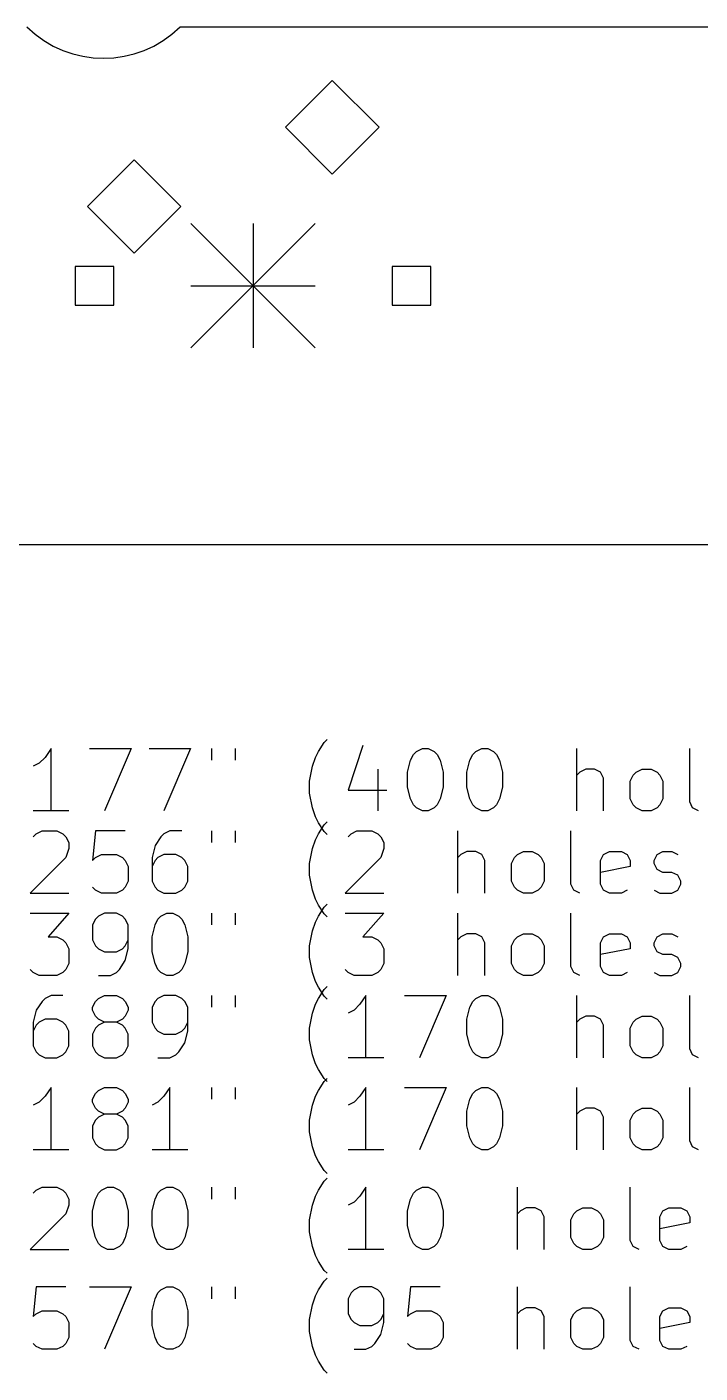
# Model space of a CAD drawing. Extents: x -31 to 357, y -136 to 35.
# Drawn here: x -2.49 to 19.1, y -136.06 to -92.89 of the extents above; entities that cross this region are included whole.
import ezdxf

# ---------------------------------------------------------------- set-up
doc = ezdxf.new("R2010")
doc.units = 0
doc.layers.add('BLACK', color=7, linetype='CONTINUOUS')

msp = doc.modelspace()

# ---------------------------------------------------------------- linework, layer by layer
at = {"layer": 'BLACK', "linetype": 'CONTINUOUS'}
for p, q in [((2.42283, -92.8853), (21.3897, -92.8853)), ((7.3025, -94.6053), (5.8025, -96.1053)), ((8.8025, -96.1053), (7.3025, -94.6053)), ((5.8025, -96.1053), (7.3025, -97.6053)), ((7.3025, -97.6053), (8.8025, -96.1053)), ((0.9525, -97.1453), (-0.5475, -98.6453)), ((2.4525, -98.6453), (0.9525, -97.1453)), ((-0.5475, -98.6453), (0.9525, -100.145)), ((0.9525, -100.145), (2.4525, -98.6453)), ((2.7686, -99.1914), (6.7564, -103.179)), ((6.7564, -99.1914), (2.7686, -103.179)), ((4.7625, -99.1914), (4.7625, -103.179)), ((0.301224, -100.567), (-0.936224, -100.567)), ((-0.936224, -100.567), (-0.936224, -101.804)), ((0.301224, -101.804), (0.301224, -100.567)), ((10.4612, -100.567), (9.22378, -100.567)), ((9.22378, -100.567), (9.22378, -101.804)), ((10.4612, -101.804), (10.4612, -100.567)), ((2.7686, -101.185), (6.7564, -101.185)), ((-0.936224, -101.804), (0.301224, -101.804)), ((9.22378, -101.804), (10.4612, -101.804)), ((-18.525, -109.485), (72.1539, -109.485)), ((-1.71309, -116.025), (-1.90357, -116.311)), ((-1.71309, -118.025), (-1.71309, -116.025)), ((-0.475, -116.025), (0.858333, -116.025)), ((0.858333, -116.025), (0.00119, -118.025)), ((1.42976, -116.025), (2.76309, -116.025)), ((2.76309, -116.025), (1.90595, -118.025)), ((3.42976, -116.025), (3.42976, -116.406)), ((4.19167, -116.025), (4.19167, -116.406)), ((6.76309, -116.311), (6.85833, -116.12)), ((6.85833, -116.12), (7.04881, -115.835)), ((7.04881, -115.835), (7.14405, -115.739)), ((8.2869, -115.93), (7.81071, -117.358)), ((9.90595, -116.216), (10.0012, -116.12)), ((10.0012, -116.12), (10.1917, -116.025)), ((10.1917, -116.025), (10.3821, -116.025)), ((10.3821, -116.025), (10.5726, -116.12)), ((10.5726, -116.12), (10.6679, -116.216)), ((11.8107, -116.216), (11.906, -116.12)), ((11.906, -116.12), (12.0964, -116.025)), ((12.0964, -116.025), (12.2869, -116.025)), ((12.2869, -116.025), (12.4774, -116.12)), ((12.4774, -116.12), (12.5726, -116.216)), ((15.144, -118.025), (15.144, -116.025)), ((18.7631, -117.739), (18.7631, -116.025)), ((-2.09405, -116.501), (-2.28452, -116.597)), ((-1.90357, -116.311), (-2.09405, -116.501)), ((6.66786, -116.597), (6.76309, -116.311)), ((9.71548, -116.787), (9.81071, -116.406)), ((9.81071, -116.406), (9.90595, -116.216)), ((10.6679, -116.216), (10.7631, -116.406)), ((10.7631, -116.406), (10.8583, -116.787)), ((11.6202, -116.787), (11.7155, -116.406)), ((11.7155, -116.406), (11.8107, -116.216)), ((12.5726, -116.216), (12.6679, -116.406)), ((12.6679, -116.406), (12.7631, -116.787)), ((6.57262, -117.073), (6.66786, -116.597)), ((8.76309, -116.692), (8.76309, -118.025)), ((9.71548, -117.263), (9.71548, -116.787)), ((10.8583, -116.787), (10.8583, -117.263)), ((11.6202, -117.263), (11.6202, -116.787)), ((12.7631, -116.787), (12.7631, -117.263)), ((15.2393, -116.787), (15.144, -116.882)), ((15.4298, -116.692), (15.2393, -116.787)), ((15.7155, -116.692), (15.4298, -116.692)), ((15.906, -116.787), (15.7155, -116.692)), ((16.0012, -116.977), (15.906, -116.787)), ((16.0012, -118.025), (16.0012, -116.977)), ((16.8583, -117.073), (16.9536, -116.882)), ((16.9536, -116.882), (17.0488, -116.787)), ((17.0488, -116.787), (17.2393, -116.692)), ((17.2393, -116.692), (17.525, -116.692)), ((17.525, -116.692), (17.7155, -116.787)), ((17.7155, -116.787), (17.8107, -116.882)), ((17.8107, -116.882), (17.906, -117.073)), ((6.57262, -117.454), (6.57262, -117.073)), ((7.81071, -117.358), (9.04881, -117.358)), ((9.81071, -117.644), (9.71548, -117.263)), ((10.8583, -117.263), (10.7631, -117.644)), ((11.7155, -117.644), (11.6202, -117.263)), ((12.7631, -117.263), (12.6679, -117.644)), ((16.8583, -117.644), (16.8583, -117.073)), ((17.906, -117.073), (17.906, -117.644)), ((6.66786, -117.93), (6.57262, -117.454)), ((9.90595, -117.835), (9.81071, -117.644)), ((10.0012, -117.93), (9.90595, -117.835)), ((10.6679, -117.835), (10.5726, -117.93)), ((10.7631, -117.644), (10.6679, -117.835)), ((11.8107, -117.835), (11.7155, -117.644)), ((11.906, -117.93), (11.8107, -117.835)), ((12.5726, -117.835), (12.4774, -117.93)), ((12.6679, -117.644), (12.5726, -117.835)), ((16.9536, -117.835), (16.8583, -117.644)), ((17.0488, -117.93), (16.9536, -117.835)), ((17.8107, -117.835), (17.7155, -117.93)), ((17.906, -117.644), (17.8107, -117.835)), ((18.8583, -117.93), (18.7631, -117.739)), ((-1.14167, -118.025), (-2.28452, -118.025)), ((6.76309, -118.216), (6.66786, -117.93)), ((6.85833, -118.406), (6.76309, -118.216)), ((10.1917, -118.025), (10.0012, -117.93)), ((10.3821, -118.025), (10.1917, -118.025)), ((10.5726, -117.93), (10.3821, -118.025)), ((12.0964, -118.025), (11.906, -117.93)), ((12.2869, -118.025), (12.0964, -118.025)), ((12.4774, -117.93), (12.2869, -118.025)), ((17.2393, -118.025), (17.0488, -117.93)), ((17.525, -118.025), (17.2393, -118.025)), ((17.7155, -117.93), (17.525, -118.025)), ((19.0488, -118.025), (18.8583, -117.93)), ((-2.18928, -118.76), (-1.99881, -118.665)), ((-1.99881, -118.665), (-1.52262, -118.665)), ((-1.52262, -118.665), (-1.33214, -118.76)), ((-0.284523, -118.665), (-0.379761, -119.617)), ((0.667857, -118.665), (-0.284523, -118.665)), ((2.09643, -118.665), (1.90595, -118.76)), ((2.47738, -118.665), (2.09643, -118.665)), ((3.42976, -118.665), (3.42976, -119.046)), ((4.19167, -118.665), (4.19167, -119.046)), ((7.04881, -118.692), (6.85833, -118.406)), ((6.85833, -118.76), (7.04881, -118.475)), ((7.04881, -118.475), (7.14405, -118.379)), ((7.14405, -118.787), (7.04881, -118.692)), ((7.90595, -118.76), (8.09643, -118.665)), ((8.09643, -118.665), (8.57262, -118.665)), ((8.57262, -118.665), (8.76309, -118.76)), ((11.3345, -120.665), (11.3345, -118.665)), ((14.9536, -120.379), (14.9536, -118.665)), ((-2.28452, -118.856), (-2.18928, -118.76)), ((-1.33214, -118.76), (-1.2369, -118.856)), ((-1.2369, -118.856), (-1.14167, -119.046)), ((-1.14167, -119.046), (-1.14167, -119.237)), ((1.62024, -119.141), (1.525, -119.522)), ((1.81071, -118.856), (1.62024, -119.141)), ((1.90595, -118.76), (1.81071, -118.856)), ((6.66786, -119.237), (6.76309, -118.951)), ((6.76309, -118.951), (6.85833, -118.76)), ((7.81071, -118.856), (7.90595, -118.76)), ((8.76309, -118.76), (8.85833, -118.856)), ((8.85833, -118.856), (8.95357, -119.046)), ((8.95357, -119.046), (8.95357, -119.237)), ((-1.2369, -119.522), (-2.37976, -120.665)), ((-1.14167, -119.237), (-1.2369, -119.522)), ((-0.379761, -119.617), (-0.284523, -119.522)), ((-0.284523, -119.522), (-0.094047, -119.427)), ((-0.094047, -119.427), (0.382142, -119.427)), ((0.382142, -119.427), (0.572619, -119.522)), ((0.572619, -119.522), (0.667857, -119.617)), ((1.525, -119.522), (1.525, -120.284)), ((1.71548, -119.522), (1.62024, -119.617)), ((1.90595, -119.427), (1.71548, -119.522)), ((2.2869, -119.427), (1.90595, -119.427)), ((2.47738, -119.522), (2.2869, -119.427)), ((2.57262, -119.617), (2.47738, -119.522)), ((6.57262, -119.713), (6.66786, -119.237)), ((8.85833, -119.522), (7.71548, -120.665)), ((8.95357, -119.237), (8.85833, -119.522)), ((11.4298, -119.427), (11.3345, -119.522)), ((11.6202, -119.332), (11.4298, -119.427)), ((11.906, -119.332), (11.6202, -119.332)), ((12.0964, -119.427), (11.906, -119.332)), ((12.1917, -119.617), (12.0964, -119.427)), ((13.0488, -119.713), (13.144, -119.522)), ((13.144, -119.522), (13.2393, -119.427)), ((13.2393, -119.427), (13.4298, -119.332)), ((13.4298, -119.332), (13.7155, -119.332)), ((13.7155, -119.332), (13.906, -119.427)), ((13.906, -119.427), (14.0012, -119.522)), ((14.0012, -119.522), (14.0964, -119.713)), ((15.906, -119.617), (16.0012, -119.427)), ((16.0012, -119.427), (16.1917, -119.332)), ((16.1917, -119.332), (16.5726, -119.332)), ((16.5726, -119.332), (16.7631, -119.427)), ((16.7631, -119.427), (16.8583, -119.617)), ((17.6202, -119.617), (17.7155, -119.427)), ((17.7155, -119.427), (17.906, -119.332)), ((17.906, -119.332), (18.1917, -119.332)), ((18.1917, -119.332), (18.3821, -119.427)), ((0.667857, -119.617), (0.763095, -119.808)), ((0.763095, -119.808), (0.763095, -120.284)), ((1.62024, -119.617), (1.525, -119.808)), ((2.66786, -119.808), (2.57262, -119.617)), ((2.66786, -120.284), (2.66786, -119.808)), ((6.57262, -120.094), (6.57262, -119.713)), ((12.1917, -120.665), (12.1917, -119.617)), ((13.0488, -120.284), (13.0488, -119.713)), ((14.0964, -119.713), (14.0964, -120.284)), ((15.906, -120.379), (15.906, -119.617)), ((16.8583, -119.808), (15.906, -119.998)), ((16.8583, -119.617), (16.8583, -119.808)), ((17.6202, -119.713), (17.6202, -119.617)), ((17.7155, -119.903), (17.6202, -119.713)), ((17.906, -119.998), (17.7155, -119.903)), ((18.1917, -119.998), (17.906, -119.998)), ((18.3821, -120.094), (18.1917, -119.998)), ((0.763095, -120.284), (0.667857, -120.475)), ((1.525, -120.284), (1.62024, -120.475)), ((2.57262, -120.475), (2.66786, -120.284)), ((6.66786, -120.57), (6.57262, -120.094)), ((13.144, -120.475), (13.0488, -120.284)), ((14.0964, -120.284), (14.0012, -120.475)), ((15.0488, -120.57), (14.9536, -120.379)), ((16.0012, -120.57), (15.906, -120.379)), ((18.4774, -120.284), (18.3821, -120.094)), ((18.3821, -120.57), (18.4774, -120.379)), ((18.4774, -120.379), (18.4774, -120.284)), ((-2.37976, -120.665), (-1.14167, -120.665)), ((-0.284523, -120.57), (-0.379761, -120.475)), ((-0.094047, -120.665), (-0.284523, -120.57)), ((0.382142, -120.665), (-0.094047, -120.665)), ((0.572619, -120.57), (0.382142, -120.665)), ((0.667857, -120.475), (0.572619, -120.57)), ((1.62024, -120.475), (1.71548, -120.57)), ((1.71548, -120.57), (1.90595, -120.665)), ((1.90595, -120.665), (2.2869, -120.665)), ((2.2869, -120.665), (2.47738, -120.57)), ((2.47738, -120.57), (2.57262, -120.475)), ((6.76309, -120.856), (6.66786, -120.57)), ((6.85833, -121.046), (6.76309, -120.856)), ((7.71548, -120.665), (8.95357, -120.665)), ((13.2393, -120.57), (13.144, -120.475)), ((13.4298, -120.665), (13.2393, -120.57)), ((13.7155, -120.665), (13.4298, -120.665)), ((13.906, -120.57), (13.7155, -120.665)), ((14.0012, -120.475), (13.906, -120.57)), ((15.2393, -120.665), (15.0488, -120.57)), ((16.1917, -120.665), (16.0012, -120.57)), ((16.5726, -120.665), (16.1917, -120.665)), ((16.7631, -120.57), (16.5726, -120.665)), ((17.6202, -120.57), (17.8107, -120.665)), ((17.8107, -120.665), (18.1917, -120.665)), ((18.1917, -120.665), (18.3821, -120.57)), ((-2.37976, -121.305), (-1.14167, -121.305)), ((-1.14167, -121.305), (-1.80833, -122.067)), ((0.00119, -121.305), (-0.189285, -121.4)), ((0.382142, -121.305), (0.00119, -121.305)), ((0.572619, -121.4), (0.382142, -121.305)), ((1.81071, -121.4), (2.00119, -121.305)), ((2.00119, -121.305), (2.19167, -121.305)), ((2.19167, -121.305), (2.38214, -121.4)), ((3.42976, -121.305), (3.42976, -121.686)), ((4.19167, -121.305), (4.19167, -121.686)), ((7.04881, -121.332), (6.85833, -121.046)), ((6.85833, -121.4), (7.04881, -121.115)), ((7.04881, -121.115), (7.14405, -121.019)), ((7.71548, -121.305), (8.95357, -121.305)), ((8.95357, -121.305), (8.2869, -122.067)), ((11.3345, -123.305), (11.3345, -121.305)), ((14.9536, -123.019), (14.9536, -121.305)), ((-0.284523, -121.496), (-0.379761, -121.686)), ((-0.379761, -121.686), (-0.379761, -122.162)), ((-0.189285, -121.4), (-0.284523, -121.496)), ((0.667857, -121.496), (0.572619, -121.4)), ((0.763095, -121.686), (0.667857, -121.496)), ((0.763095, -122.448), (0.763095, -121.686)), ((1.525, -122.067), (1.62024, -121.686)), ((1.62024, -121.686), (1.71548, -121.496)), ((1.71548, -121.496), (1.81071, -121.4)), ((2.38214, -121.4), (2.47738, -121.496)), ((2.47738, -121.496), (2.57262, -121.686)), ((2.57262, -121.686), (2.66786, -122.067)), ((6.66786, -121.877), (6.76309, -121.591)), ((6.76309, -121.591), (6.85833, -121.4)), ((7.14405, -121.427), (7.04881, -121.332)), ((-1.80833, -122.067), (-1.52262, -122.067)), ((-1.52262, -122.067), (-1.33214, -122.162)), ((-1.33214, -122.162), (-1.2369, -122.257)), ((-0.379761, -122.162), (-0.284523, -122.353)), ((0.667857, -122.353), (0.763095, -122.162)), ((1.525, -122.543), (1.525, -122.067)), ((2.66786, -122.067), (2.66786, -122.543)), ((6.57262, -122.353), (6.66786, -121.877)), ((8.2869, -122.067), (8.57262, -122.067)), ((8.57262, -122.067), (8.76309, -122.162)), ((8.76309, -122.162), (8.85833, -122.257)), ((11.4298, -122.067), (11.3345, -122.162)), ((11.6202, -121.972), (11.4298, -122.067)), ((11.906, -121.972), (11.6202, -121.972)), ((12.0964, -122.067), (11.906, -121.972)), ((12.1917, -122.257), (12.0964, -122.067)), ((13.0488, -122.353), (13.144, -122.162)), ((13.144, -122.162), (13.2393, -122.067)), ((13.2393, -122.067), (13.4298, -121.972)), ((13.4298, -121.972), (13.7155, -121.972)), ((13.7155, -121.972), (13.906, -122.067)), ((13.906, -122.067), (14.0012, -122.162)), ((14.0012, -122.162), (14.0964, -122.353)), ((15.906, -122.257), (16.0012, -122.067)), ((16.0012, -122.067), (16.1917, -121.972)), ((16.1917, -121.972), (16.5726, -121.972)), ((16.5726, -121.972), (16.7631, -122.067)), ((16.7631, -122.067), (16.8583, -122.257)), ((17.6202, -122.257), (17.7155, -122.067)), ((17.7155, -122.067), (17.906, -121.972)), ((17.906, -121.972), (18.1917, -121.972)), ((18.1917, -121.972), (18.3821, -122.067)), ((-1.2369, -122.257), (-1.14167, -122.448)), ((-1.14167, -122.448), (-1.14167, -122.924)), ((-0.284523, -122.353), (-0.189285, -122.448)), ((-0.189285, -122.448), (0.00119, -122.543)), ((0.00119, -122.543), (0.382142, -122.543)), ((0.382142, -122.543), (0.572619, -122.448)), ((0.572619, -122.448), (0.667857, -122.353)), ((0.667857, -122.829), (0.763095, -122.448)), ((1.62024, -122.924), (1.525, -122.543)), ((2.66786, -122.543), (2.57262, -122.924)), ((6.57262, -122.734), (6.57262, -122.353)), ((8.85833, -122.257), (8.95357, -122.448)), ((8.95357, -122.448), (8.95357, -122.924)), ((12.1917, -123.305), (12.1917, -122.257)), ((13.0488, -122.924), (13.0488, -122.353)), ((14.0964, -122.353), (14.0964, -122.924)), ((15.906, -123.019), (15.906, -122.257)), ((16.8583, -122.448), (15.906, -122.638)), ((16.8583, -122.257), (16.8583, -122.448)), ((17.6202, -122.353), (17.6202, -122.257)), ((17.7155, -122.543), (17.6202, -122.353)), ((17.906, -122.638), (17.7155, -122.543)), ((-1.14167, -122.924), (-1.2369, -123.115)), ((0.47738, -123.115), (0.667857, -122.829)), ((1.71548, -123.115), (1.62024, -122.924)), ((2.57262, -122.924), (2.47738, -123.115)), ((6.66786, -123.21), (6.57262, -122.734)), ((8.95357, -122.924), (8.85833, -123.115)), ((13.144, -123.115), (13.0488, -122.924)), ((14.0964, -122.924), (14.0012, -123.115)), ((15.0488, -123.21), (14.9536, -123.019)), ((16.0012, -123.21), (15.906, -123.019)), ((18.1917, -122.638), (17.906, -122.638)), ((18.3821, -122.734), (18.1917, -122.638)), ((18.4774, -122.924), (18.3821, -122.734)), ((18.3821, -123.21), (18.4774, -123.019)), ((18.4774, -123.019), (18.4774, -122.924)), ((-2.28452, -123.21), (-2.37976, -123.115)), ((-2.09405, -123.305), (-2.28452, -123.21)), ((-1.52262, -123.305), (-2.09405, -123.305)), ((-1.33214, -123.21), (-1.52262, -123.305)), ((-1.2369, -123.115), (-1.33214, -123.21)), ((-0.189285, -123.305), (0.191666, -123.305)), ((0.191666, -123.305), (0.382142, -123.21)), ((0.382142, -123.21), (0.47738, -123.115)), ((1.81071, -123.21), (1.71548, -123.115)), ((2.00119, -123.305), (1.81071, -123.21)), ((2.19167, -123.305), (2.00119, -123.305)), ((2.38214, -123.21), (2.19167, -123.305)), ((2.47738, -123.115), (2.38214, -123.21)), ((6.76309, -123.496), (6.66786, -123.21)), ((7.81071, -123.21), (7.71548, -123.115)), ((8.00119, -123.305), (7.81071, -123.21)), ((8.57262, -123.305), (8.00119, -123.305)), ((8.76309, -123.21), (8.57262, -123.305)), ((8.85833, -123.115), (8.76309, -123.21)), ((13.2393, -123.21), (13.144, -123.115)), ((13.4298, -123.305), (13.2393, -123.21)), ((13.7155, -123.305), (13.4298, -123.305)), ((13.906, -123.21), (13.7155, -123.305)), ((14.0012, -123.115), (13.906, -123.21)), ((15.2393, -123.305), (15.0488, -123.21)), ((16.1917, -123.305), (16.0012, -123.21)), ((16.5726, -123.305), (16.1917, -123.305)), ((16.7631, -123.21), (16.5726, -123.305)), ((17.6202, -123.21), (17.8107, -123.305)), ((17.8107, -123.305), (18.1917, -123.305)), ((18.1917, -123.305), (18.3821, -123.21)), ((6.85833, -123.686), (6.76309, -123.496)), ((7.04881, -123.972), (6.85833, -123.686)), ((6.85833, -124.04), (7.04881, -123.755)), ((7.04881, -123.755), (7.14405, -123.659)), ((-1.99881, -124.136), (-2.18928, -124.421)), ((-1.90357, -124.04), (-1.99881, -124.136)), ((-1.71309, -123.945), (-1.90357, -124.04)), ((-1.33214, -123.945), (-1.71309, -123.945)), ((-0.379761, -124.326), (-0.284523, -124.136)), ((-0.379761, -124.421), (-0.379761, -124.326)), ((-0.284523, -124.136), (-0.189285, -124.04)), ((-0.189285, -124.04), (0.00119, -123.945)), ((0.00119, -123.945), (0.382142, -123.945)), ((0.382142, -123.945), (0.572619, -124.04)), ((0.572619, -124.04), (0.667857, -124.136)), ((0.667857, -124.136), (0.763095, -124.326)), ((0.763095, -124.326), (0.763095, -124.421)), ((1.62024, -124.136), (1.525, -124.326)), ((1.525, -124.326), (1.525, -124.802)), ((1.71548, -124.04), (1.62024, -124.136)), ((1.90595, -123.945), (1.71548, -124.04)), ((2.2869, -123.945), (1.90595, -123.945)), ((2.47738, -124.04), (2.2869, -123.945)), ((2.57262, -124.136), (2.47738, -124.04)), ((2.66786, -124.326), (2.57262, -124.136)), ((2.66786, -125.088), (2.66786, -124.326)), ((3.42976, -123.945), (3.42976, -124.326)), ((4.19167, -123.945), (4.19167, -124.326)), ((6.66786, -124.517), (6.76309, -124.231)), ((6.76309, -124.231), (6.85833, -124.04)), ((7.14405, -124.067), (7.04881, -123.972)), ((8.19167, -124.231), (8.00119, -124.421)), ((8.38214, -123.945), (8.19167, -124.231)), ((8.38214, -125.945), (8.38214, -123.945)), ((9.62024, -123.945), (10.9536, -123.945)), ((10.9536, -123.945), (10.0964, -125.945)), ((11.6202, -124.707), (11.7155, -124.326)), ((11.7155, -124.326), (11.8107, -124.136)), ((11.8107, -124.136), (11.906, -124.04)), ((11.906, -124.04), (12.0964, -123.945)), ((12.0964, -123.945), (12.2869, -123.945)), ((12.2869, -123.945), (12.4774, -124.04)), ((12.4774, -124.04), (12.5726, -124.136)), ((12.5726, -124.136), (12.6679, -124.326)), ((12.6679, -124.326), (12.7631, -124.707)), ((15.144, -125.945), (15.144, -123.945)), ((18.7631, -125.659), (18.7631, -123.945)), ((-2.18928, -124.421), (-2.28452, -124.802)), ((-1.90357, -124.707), (-2.09405, -124.802)), ((-1.52262, -124.707), (-1.90357, -124.707)), ((-1.33214, -124.802), (-1.52262, -124.707)), ((-0.284523, -124.612), (-0.379761, -124.421)), ((-0.189285, -124.707), (-0.284523, -124.612)), ((0.00119, -124.802), (-0.189285, -124.707)), ((0.572619, -124.707), (0.382142, -124.802)), ((0.667857, -124.612), (0.572619, -124.707)), ((0.763095, -124.421), (0.667857, -124.612)), ((6.57262, -124.993), (6.66786, -124.517)), ((8.00119, -124.421), (7.81071, -124.517)), ((11.6202, -125.183), (11.6202, -124.707)), ((12.7631, -124.707), (12.7631, -125.183)), ((15.2393, -124.707), (15.144, -124.802)), ((15.4298, -124.612), (15.2393, -124.707)), ((15.7155, -124.612), (15.4298, -124.612)), ((15.906, -124.707), (15.7155, -124.612)), ((16.0012, -124.897), (15.906, -124.707)), ((16.9536, -124.802), (17.0488, -124.707)), ((17.0488, -124.707), (17.2393, -124.612)), ((17.2393, -124.612), (17.525, -124.612)), ((17.525, -124.612), (17.7155, -124.707)), ((17.7155, -124.707), (17.8107, -124.802)), ((-2.28452, -124.802), (-2.28452, -125.564)), ((-2.18928, -124.897), (-2.28452, -125.088)), ((-2.09405, -124.802), (-2.18928, -124.897)), ((-1.2369, -124.897), (-1.33214, -124.802)), ((-1.14167, -125.088), (-1.2369, -124.897)), ((-1.14167, -125.564), (-1.14167, -125.088)), ((-0.284523, -124.993), (-0.379761, -125.183)), ((-0.379761, -125.183), (-0.379761, -125.564)), ((-0.189285, -124.897), (-0.284523, -124.993)), ((0.00119, -124.802), (-0.189285, -124.897)), ((0.382142, -124.802), (0.00119, -124.802)), ((0.572619, -124.897), (0.382142, -124.802)), ((0.667857, -124.993), (0.572619, -124.897)), ((0.763095, -125.183), (0.667857, -124.993)), ((0.763095, -125.564), (0.763095, -125.183)), ((1.525, -124.802), (1.62024, -124.993)), ((1.62024, -124.993), (1.71548, -125.088)), ((1.71548, -125.088), (1.90595, -125.183)), ((1.90595, -125.183), (2.2869, -125.183)), ((2.2869, -125.183), (2.47738, -125.088)), ((2.47738, -125.088), (2.57262, -124.993)), ((2.57262, -124.993), (2.66786, -124.802)), ((2.57262, -125.469), (2.66786, -125.088)), ((6.57262, -125.374), (6.57262, -124.993)), ((11.7155, -125.564), (11.6202, -125.183)), ((12.7631, -125.183), (12.6679, -125.564)), ((16.0012, -125.945), (16.0012, -124.897)), ((16.8583, -124.993), (16.9536, -124.802)), ((16.8583, -125.564), (16.8583, -124.993)), ((17.8107, -124.802), (17.906, -124.993)), ((17.906, -124.993), (17.906, -125.564)), ((-2.28452, -125.564), (-2.18928, -125.755)), ((-1.2369, -125.755), (-1.14167, -125.564)), ((-0.379761, -125.564), (-0.284523, -125.755)), ((0.667857, -125.755), (0.763095, -125.564)), ((2.38214, -125.755), (2.57262, -125.469)), ((6.66786, -125.85), (6.57262, -125.374)), ((11.8107, -125.755), (11.7155, -125.564)), ((12.6679, -125.564), (12.5726, -125.755)), ((16.9536, -125.755), (16.8583, -125.564)), ((17.906, -125.564), (17.8107, -125.755)), ((-2.18928, -125.755), (-2.09405, -125.85)), ((-2.09405, -125.85), (-1.90357, -125.945)), ((-1.90357, -125.945), (-1.52262, -125.945)), ((-1.52262, -125.945), (-1.33214, -125.85)), ((-1.33214, -125.85), (-1.2369, -125.755)), ((-0.284523, -125.755), (-0.189285, -125.85)), ((-0.189285, -125.85), (0.00119, -125.945)), ((0.00119, -125.945), (0.382142, -125.945)), ((0.382142, -125.945), (0.572619, -125.85)), ((0.572619, -125.85), (0.667857, -125.755)), ((1.71548, -125.945), (2.09643, -125.945)), ((2.09643, -125.945), (2.2869, -125.85)), ((2.2869, -125.85), (2.38214, -125.755)), ((6.76309, -126.136), (6.66786, -125.85)), ((8.95357, -125.945), (7.81071, -125.945)), ((11.906, -125.85), (11.8107, -125.755)), ((12.0964, -125.945), (11.906, -125.85)), ((12.2869, -125.945), (12.0964, -125.945)), ((12.4774, -125.85), (12.2869, -125.945)), ((12.5726, -125.755), (12.4774, -125.85)), ((17.0488, -125.85), (16.9536, -125.755)), ((17.2393, -125.945), (17.0488, -125.85)), ((17.525, -125.945), (17.2393, -125.945)), ((17.7155, -125.85), (17.525, -125.945)), ((17.8107, -125.755), (17.7155, -125.85)), ((18.8583, -125.85), (18.7631, -125.659)), ((19.0488, -125.945), (18.8583, -125.85)), ((6.85833, -126.326), (6.76309, -126.136)), ((7.04881, -126.612), (6.85833, -126.326)), ((-1.71309, -126.895), (-1.90357, -127.181)), ((-1.71309, -128.895), (-1.71309, -126.895)), ((-0.189285, -126.99), (0.00119, -126.895)), ((0.00119, -126.895), (0.382142, -126.895)), ((0.382142, -126.895), (0.572619, -126.99)), ((2.09643, -126.895), (1.90595, -127.181)), ((2.09643, -128.895), (2.09643, -126.895)), ((3.42976, -126.895), (3.42976, -127.276)), ((4.19167, -126.895), (4.19167, -127.276)), ((6.85833, -126.99), (7.04881, -126.705)), ((7.04881, -126.705), (7.14405, -126.609)), ((7.14405, -126.707), (7.04881, -126.612)), ((8.38214, -126.895), (8.19167, -127.181)), ((8.38214, -128.895), (8.38214, -126.895)), ((9.62024, -126.895), (10.9536, -126.895)), ((10.9536, -126.895), (10.0964, -128.895)), ((11.906, -126.99), (12.0964, -126.895)), ((12.0964, -126.895), (12.2869, -126.895)), ((12.2869, -126.895), (12.4774, -126.99)), ((15.144, -128.895), (15.144, -126.895)), ((18.7631, -128.609), (18.7631, -126.895)), ((-1.90357, -127.181), (-2.09405, -127.371)), ((-0.379761, -127.276), (-0.284523, -127.086)), ((-0.379761, -127.371), (-0.379761, -127.276)), ((-0.284523, -127.086), (-0.189285, -126.99)), ((0.572619, -126.99), (0.667857, -127.086)), ((0.667857, -127.086), (0.763095, -127.276)), ((0.763095, -127.276), (0.763095, -127.371)), ((1.90595, -127.181), (1.71548, -127.371)), ((6.66786, -127.467), (6.76309, -127.181)), ((6.76309, -127.181), (6.85833, -126.99)), ((8.19167, -127.181), (8.00119, -127.371)), ((11.6202, -127.657), (11.7155, -127.276)), ((11.7155, -127.276), (11.8107, -127.086)), ((11.8107, -127.086), (11.906, -126.99)), ((12.4774, -126.99), (12.5726, -127.086)), ((12.5726, -127.086), (12.6679, -127.276)), ((12.6679, -127.276), (12.7631, -127.657)), ((-2.09405, -127.371), (-2.28452, -127.467)), ((-0.284523, -127.562), (-0.379761, -127.371)), ((-0.189285, -127.657), (-0.284523, -127.562)), ((0.00119, -127.752), (-0.189285, -127.657)), ((0.00119, -127.752), (-0.189285, -127.847)), ((0.382142, -127.752), (0.00119, -127.752)), ((0.572619, -127.657), (0.382142, -127.752)), ((0.572619, -127.847), (0.382142, -127.752)), ((0.667857, -127.562), (0.572619, -127.657)), ((0.763095, -127.371), (0.667857, -127.562)), ((1.71548, -127.371), (1.525, -127.467)), ((6.57262, -127.943), (6.66786, -127.467)), ((8.00119, -127.371), (7.81071, -127.467)), ((11.6202, -128.133), (11.6202, -127.657)), ((12.7631, -127.657), (12.7631, -128.133)), ((15.2393, -127.657), (15.144, -127.752)), ((15.4298, -127.562), (15.2393, -127.657)), ((15.7155, -127.562), (15.4298, -127.562)), ((15.906, -127.657), (15.7155, -127.562)), ((16.0012, -127.847), (15.906, -127.657)), ((16.8583, -127.943), (16.9536, -127.752)), ((16.9536, -127.752), (17.0488, -127.657)), ((17.0488, -127.657), (17.2393, -127.562)), ((17.2393, -127.562), (17.525, -127.562)), ((17.525, -127.562), (17.7155, -127.657)), ((17.7155, -127.657), (17.8107, -127.752)), ((17.8107, -127.752), (17.906, -127.943)), ((-0.284523, -127.943), (-0.379761, -128.133)), ((-0.379761, -128.133), (-0.379761, -128.514)), ((-0.189285, -127.847), (-0.284523, -127.943)), ((0.667857, -127.943), (0.572619, -127.847)), ((0.763095, -128.133), (0.667857, -127.943)), ((0.763095, -128.514), (0.763095, -128.133)), ((6.57262, -128.324), (6.57262, -127.943)), ((11.7155, -128.514), (11.6202, -128.133)), ((12.7631, -128.133), (12.6679, -128.514)), ((16.0012, -128.895), (16.0012, -127.847)), ((16.8583, -128.514), (16.8583, -127.943)), ((17.906, -127.943), (17.906, -128.514)), ((-0.379761, -128.514), (-0.284523, -128.705)), ((0.667857, -128.705), (0.763095, -128.514)), ((6.66786, -128.8), (6.57262, -128.324)), ((11.8107, -128.705), (11.7155, -128.514)), ((12.6679, -128.514), (12.5726, -128.705)), ((16.9536, -128.705), (16.8583, -128.514)), ((17.906, -128.514), (17.8107, -128.705)), ((18.8583, -128.8), (18.7631, -128.609)), ((-1.14167, -128.895), (-2.28452, -128.895)), ((-0.284523, -128.705), (-0.189285, -128.8)), ((-0.189285, -128.8), (0.00119, -128.895)), ((0.00119, -128.895), (0.382142, -128.895)), ((0.382142, -128.895), (0.572619, -128.8)), ((0.572619, -128.8), (0.667857, -128.705)), ((2.66786, -128.895), (1.525, -128.895)), ((6.76309, -129.086), (6.66786, -128.8)), ((8.95357, -128.895), (7.81071, -128.895)), ((11.906, -128.8), (11.8107, -128.705)), ((12.0964, -128.895), (11.906, -128.8)), ((12.2869, -128.895), (12.0964, -128.895)), ((12.4774, -128.8), (12.2869, -128.895)), ((12.5726, -128.705), (12.4774, -128.8)), ((17.0488, -128.8), (16.9536, -128.705)), ((17.2393, -128.895), (17.0488, -128.8)), ((17.525, -128.895), (17.2393, -128.895)), ((17.7155, -128.8), (17.525, -128.895)), ((17.8107, -128.705), (17.7155, -128.8)), ((19.0488, -128.895), (18.8583, -128.8)), ((6.85833, -129.276), (6.76309, -129.086)), ((7.04881, -129.562), (6.85833, -129.276)), ((6.85833, -130.19), (7.04881, -129.905)), ((7.14405, -129.657), (7.04881, -129.562)), ((7.04881, -129.905), (7.14405, -129.809)), ((-2.28452, -130.286), (-2.18928, -130.19)), ((-2.18928, -130.19), (-1.99881, -130.095)), ((-1.99881, -130.095), (-1.52262, -130.095)), ((-1.52262, -130.095), (-1.33214, -130.19)), ((-1.33214, -130.19), (-1.2369, -130.286)), ((-1.2369, -130.286), (-1.14167, -130.476)), ((-0.284523, -130.476), (-0.189285, -130.286)), ((-0.189285, -130.286), (-0.094047, -130.19)), ((-0.094047, -130.19), (0.096428, -130.095)), ((0.096428, -130.095), (0.286904, -130.095)), ((0.286904, -130.095), (0.47738, -130.19)), ((0.47738, -130.19), (0.572619, -130.286)), ((0.572619, -130.286), (0.667857, -130.476)), ((1.62024, -130.476), (1.71548, -130.286)), ((1.71548, -130.286), (1.81071, -130.19)), ((1.81071, -130.19), (2.00119, -130.095)), ((2.00119, -130.095), (2.19167, -130.095)), ((2.19167, -130.095), (2.38214, -130.19)), ((2.38214, -130.19), (2.47738, -130.286)), ((2.47738, -130.286), (2.57262, -130.476)), ((3.42976, -130.095), (3.42976, -130.476)), ((4.19167, -130.095), (4.19167, -130.476)), ((6.76309, -130.381), (6.85833, -130.19)), ((8.38214, -130.095), (8.19167, -130.381)), ((8.38214, -132.095), (8.38214, -130.095)), ((9.81071, -130.476), (9.90595, -130.286)), ((9.90595, -130.286), (10.0012, -130.19)), ((10.0012, -130.19), (10.1917, -130.095)), ((10.1917, -130.095), (10.3821, -130.095)), ((10.3821, -130.095), (10.5726, -130.19)), ((10.5726, -130.19), (10.6679, -130.286)), ((10.6679, -130.286), (10.7631, -130.476)), ((13.2393, -132.095), (13.2393, -130.095)), ((16.8583, -131.809), (16.8583, -130.095)), ((-1.14167, -130.667), (-1.2369, -130.952)), ((-1.14167, -130.476), (-1.14167, -130.667)), ((-0.379761, -130.857), (-0.284523, -130.476)), ((0.667857, -130.476), (0.763095, -130.857)), ((1.525, -130.857), (1.62024, -130.476)), ((2.57262, -130.476), (2.66786, -130.857)), ((6.57262, -131.143), (6.66786, -130.667)), ((6.66786, -130.667), (6.76309, -130.381)), ((8.00119, -130.571), (7.81071, -130.667)), ((8.19167, -130.381), (8.00119, -130.571)), ((9.71548, -130.857), (9.81071, -130.476)), ((10.7631, -130.476), (10.8583, -130.857)), ((13.525, -130.762), (13.3345, -130.857)), ((13.8107, -130.762), (13.525, -130.762)), ((14.0012, -130.857), (13.8107, -130.762)), ((15.144, -130.857), (15.3345, -130.762)), ((15.3345, -130.762), (15.6202, -130.762)), ((15.6202, -130.762), (15.8107, -130.857)), ((17.906, -130.857), (18.0964, -130.762)), ((18.0964, -130.762), (18.4774, -130.762)), ((18.4774, -130.762), (18.6679, -130.857)), ((-1.2369, -130.952), (-2.37976, -132.095)), ((-0.379761, -131.333), (-0.379761, -130.857)), ((0.763095, -130.857), (0.763095, -131.333)), ((1.525, -131.333), (1.525, -130.857)), ((2.66786, -130.857), (2.66786, -131.333)), ((6.57262, -131.524), (6.57262, -131.143)), ((9.71548, -131.333), (9.71548, -130.857)), ((10.8583, -130.857), (10.8583, -131.333)), ((13.3345, -130.857), (13.2393, -130.952)), ((14.0964, -131.047), (14.0012, -130.857)), ((14.0964, -132.095), (14.0964, -131.047)), ((14.9536, -131.143), (15.0488, -130.952)), ((14.9536, -131.714), (14.9536, -131.143)), ((15.0488, -130.952), (15.144, -130.857)), ((15.8107, -130.857), (15.906, -130.952)), ((15.906, -130.952), (16.0012, -131.143)), ((16.0012, -131.143), (16.0012, -131.714)), ((17.8107, -131.047), (17.906, -130.857)), ((17.8107, -131.809), (17.8107, -131.047)), ((18.7631, -131.238), (17.8107, -131.428)), ((18.6679, -130.857), (18.7631, -131.047)), ((18.7631, -131.047), (18.7631, -131.238)), ((-0.284523, -131.714), (-0.379761, -131.333)), ((0.763095, -131.333), (0.667857, -131.714)), ((1.62024, -131.714), (1.525, -131.333)), ((2.66786, -131.333), (2.57262, -131.714)), ((6.66786, -132), (6.57262, -131.524)), ((9.81071, -131.714), (9.71548, -131.333)), ((10.8583, -131.333), (10.7631, -131.714)), ((-2.37976, -132.095), (-1.14167, -132.095)), ((-0.189285, -131.905), (-0.284523, -131.714)), ((-0.094047, -132), (-0.189285, -131.905)), ((0.096428, -132.095), (-0.094047, -132)), ((0.286904, -132.095), (0.096428, -132.095)), ((0.47738, -132), (0.286904, -132.095)), ((0.572619, -131.905), (0.47738, -132)), ((0.667857, -131.714), (0.572619, -131.905)), ((1.71548, -131.905), (1.62024, -131.714)), ((1.81071, -132), (1.71548, -131.905)), ((2.00119, -132.095), (1.81071, -132)), ((2.19167, -132.095), (2.00119, -132.095)), ((2.38214, -132), (2.19167, -132.095)), ((2.47738, -131.905), (2.38214, -132)), ((2.57262, -131.714), (2.47738, -131.905)), ((6.76309, -132.286), (6.66786, -132)), ((8.95357, -132.095), (7.81071, -132.095)), ((9.90595, -131.905), (9.81071, -131.714)), ((10.0012, -132), (9.90595, -131.905)), ((10.1917, -132.095), (10.0012, -132)), ((10.3821, -132.095), (10.1917, -132.095)), ((10.5726, -132), (10.3821, -132.095)), ((10.6679, -131.905), (10.5726, -132)), ((10.7631, -131.714), (10.6679, -131.905)), ((15.0488, -131.905), (14.9536, -131.714)), ((15.144, -132), (15.0488, -131.905)), ((15.3345, -132.095), (15.144, -132)), ((15.6202, -132.095), (15.3345, -132.095)), ((15.8107, -132), (15.6202, -132.095)), ((15.906, -131.905), (15.8107, -132)), ((16.0012, -131.714), (15.906, -131.905)), ((16.9536, -132), (16.8583, -131.809)), ((17.144, -132.095), (16.9536, -132)), ((17.906, -132), (17.8107, -131.809)), ((18.0964, -132.095), (17.906, -132)), ((18.4774, -132.095), (18.0964, -132.095)), ((18.6679, -132), (18.4774, -132.095)), ((6.85833, -132.476), (6.76309, -132.286)), ((7.04881, -132.762), (6.85833, -132.476)), ((7.14405, -132.857), (7.04881, -132.762)), ((-2.18928, -133.295), (-2.28452, -134.247)), ((-1.2369, -133.295), (-2.18928, -133.295)), ((-0.475, -133.295), (0.858333, -133.295)), ((0.858333, -133.295), (0.00119, -135.295)), ((1.71548, -133.486), (1.81071, -133.39)), ((1.81071, -133.39), (2.00119, -133.295)), ((2.00119, -133.295), (2.19167, -133.295)), ((2.19167, -133.295), (2.38214, -133.39)), ((2.38214, -133.39), (2.47738, -133.486)), ((3.42976, -133.295), (3.42976, -133.676)), ((4.19167, -133.295), (4.19167, -133.676)), ((6.76309, -133.581), (6.85833, -133.39)), ((6.85833, -133.39), (7.04881, -133.105)), ((7.04881, -133.105), (7.14405, -133.009)), ((8.00119, -133.39), (7.90595, -133.486)), ((8.19167, -133.295), (8.00119, -133.39)), ((8.57262, -133.295), (8.19167, -133.295)), ((8.76309, -133.39), (8.57262, -133.295)), ((8.85833, -133.486), (8.76309, -133.39)), ((9.81071, -133.295), (9.71548, -134.247)), ((10.7631, -133.295), (9.81071, -133.295)), ((13.2393, -135.295), (13.2393, -133.295)), ((16.8583, -135.009), (16.8583, -133.295)), ((1.525, -134.057), (1.62024, -133.676)), ((1.62024, -133.676), (1.71548, -133.486)), ((2.47738, -133.486), (2.57262, -133.676)), ((2.57262, -133.676), (2.66786, -134.057)), ((6.66786, -133.867), (6.76309, -133.581)), ((7.90595, -133.486), (7.81071, -133.676)), ((7.81071, -133.676), (7.81071, -134.152)), ((8.95357, -133.676), (8.85833, -133.486)), ((8.95357, -134.438), (8.95357, -133.676)), ((-2.28452, -134.247), (-2.18928, -134.152)), ((-2.18928, -134.152), (-1.99881, -134.057)), ((-1.99881, -134.057), (-1.52262, -134.057)), ((-1.52262, -134.057), (-1.33214, -134.152)), ((-1.33214, -134.152), (-1.2369, -134.247)), ((-1.2369, -134.247), (-1.14167, -134.438)), ((1.525, -134.533), (1.525, -134.057)), ((2.66786, -134.057), (2.66786, -134.533)), ((6.57262, -134.343), (6.66786, -133.867)), ((7.81071, -134.152), (7.90595, -134.343)), ((8.85833, -134.343), (8.95357, -134.152)), ((9.71548, -134.247), (9.81071, -134.152)), ((9.81071, -134.152), (10.0012, -134.057)), ((10.0012, -134.057), (10.4774, -134.057)), ((10.4774, -134.057), (10.6679, -134.152)), ((10.6679, -134.152), (10.7631, -134.247)), ((10.7631, -134.247), (10.8583, -134.438)), ((13.3345, -134.057), (13.2393, -134.152)), ((13.525, -133.962), (13.3345, -134.057)), ((13.8107, -133.962), (13.525, -133.962)), ((14.0012, -134.057), (13.8107, -133.962)), ((14.0964, -134.247), (14.0012, -134.057)), ((14.0964, -135.295), (14.0964, -134.247)), ((14.9536, -134.343), (15.0488, -134.152)), ((15.0488, -134.152), (15.144, -134.057)), ((15.144, -134.057), (15.3345, -133.962)), ((15.3345, -133.962), (15.6202, -133.962)), ((15.6202, -133.962), (15.8107, -134.057)), ((15.8107, -134.057), (15.906, -134.152)), ((15.906, -134.152), (16.0012, -134.343)), ((17.8107, -134.247), (17.906, -134.057)), ((17.8107, -135.009), (17.8107, -134.247)), ((17.906, -134.057), (18.0964, -133.962)), ((18.0964, -133.962), (18.4774, -133.962)), ((18.4774, -133.962), (18.6679, -134.057)), ((18.6679, -134.057), (18.7631, -134.247)), ((18.7631, -134.247), (18.7631, -134.438)), ((-1.14167, -134.438), (-1.14167, -134.914)), ((1.62024, -134.914), (1.525, -134.533)), ((2.66786, -134.533), (2.57262, -134.914)), ((6.57262, -134.724), (6.57262, -134.343)), ((7.90595, -134.343), (8.00119, -134.438)), ((8.00119, -134.438), (8.19167, -134.533)), ((8.19167, -134.533), (8.57262, -134.533)), ((8.57262, -134.533), (8.76309, -134.438)), ((8.76309, -134.438), (8.85833, -134.343)), ((8.85833, -134.819), (8.95357, -134.438)), ((10.8583, -134.438), (10.8583, -134.914)), ((14.9536, -134.914), (14.9536, -134.343)), ((16.0012, -134.343), (16.0012, -134.914)), ((18.7631, -134.438), (17.8107, -134.628)), ((-2.18928, -135.2), (-2.28452, -135.105)), ((-1.2369, -135.105), (-1.33214, -135.2)), ((-1.14167, -134.914), (-1.2369, -135.105)), ((1.71548, -135.105), (1.62024, -134.914)), ((1.81071, -135.2), (1.71548, -135.105)), ((2.47738, -135.105), (2.38214, -135.2)), ((2.57262, -134.914), (2.47738, -135.105)), ((6.66786, -135.2), (6.57262, -134.724)), ((8.57262, -135.2), (8.66786, -135.105)), ((8.66786, -135.105), (8.85833, -134.819)), ((9.81071, -135.2), (9.71548, -135.105)), ((10.7631, -135.105), (10.6679, -135.2)), ((10.8583, -134.914), (10.7631, -135.105)), ((15.0488, -135.105), (14.9536, -134.914)), ((15.144, -135.2), (15.0488, -135.105)), ((15.906, -135.105), (15.8107, -135.2)), ((16.0012, -134.914), (15.906, -135.105)), ((16.9536, -135.2), (16.8583, -135.009)), ((17.906, -135.2), (17.8107, -135.009)), ((-1.99881, -135.295), (-2.18928, -135.2)), ((-1.52262, -135.295), (-1.99881, -135.295)), ((-1.33214, -135.2), (-1.52262, -135.295)), ((2.00119, -135.295), (1.81071, -135.2)), ((2.19167, -135.295), (2.00119, -135.295)), ((2.38214, -135.2), (2.19167, -135.295)), ((6.76309, -135.486), (6.66786, -135.2)), ((6.85833, -135.676), (6.76309, -135.486)), ((8.00119, -135.295), (8.38214, -135.295)), ((8.38214, -135.295), (8.57262, -135.2)), ((10.0012, -135.295), (9.81071, -135.2)), ((10.4774, -135.295), (10.0012, -135.295)), ((10.6679, -135.2), (10.4774, -135.295)), ((15.3345, -135.295), (15.144, -135.2)), ((15.6202, -135.295), (15.3345, -135.295)), ((15.8107, -135.2), (15.6202, -135.295)), ((17.144, -135.295), (16.9536, -135.2)), ((18.0964, -135.295), (17.906, -135.2)), ((18.4774, -135.295), (18.0964, -135.295)), ((18.6679, -135.2), (18.4774, -135.295)), ((7.04881, -135.962), (6.85833, -135.676)), ((7.14405, -136.057), (7.04881, -135.962))]:
    msp.add_line(p, q, dxfattribs=at)
at = {"layer": 'BLACK'}
msp.add_arc((-0.03175, -90.3903), 3.5, -134.532, -45.4679, dxfattribs=at)

doc.saveas('drawing.dxf')
